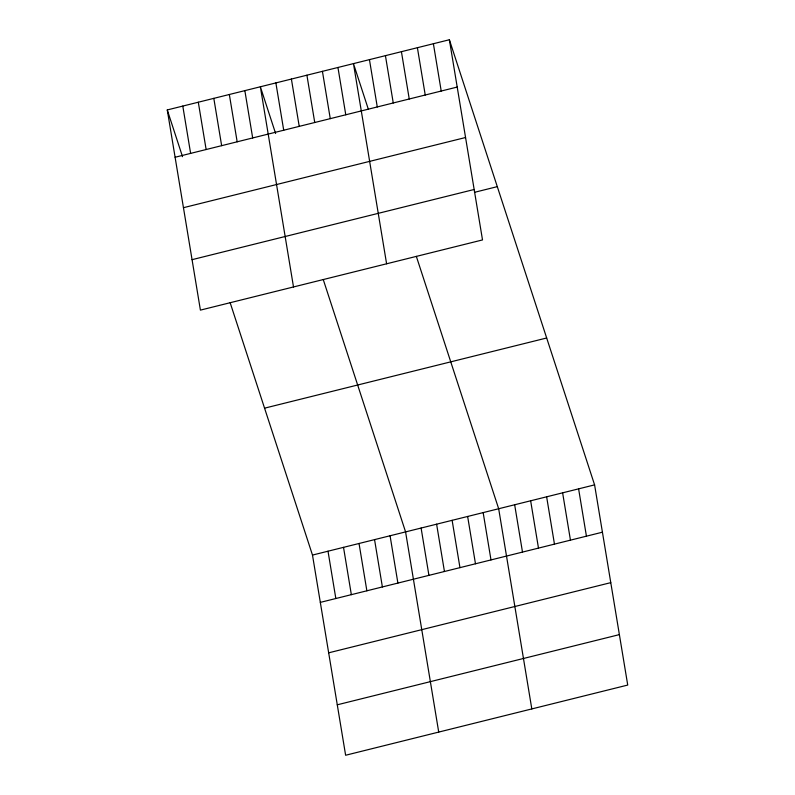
<?xml version="1.0" encoding="UTF-8"?>
<svg xmlns="http://www.w3.org/2000/svg" width="795" height="795" viewBox="0 0 795 795"><rect width="100%" height="100%" fill="white"/><g stroke="black" fill="none" stroke-linecap="round" stroke-linejoin="round"><path stroke-width="1.19" d="M449.374 39.75L482.515 239.931L200.41 310.12L167.268 109.939L449.374 39.75L594.59 484.88L627.732 685.061L345.626 755.25L312.485 555.069L230.153 302.686M175.109 157.251L457.204 87.062M183.456 207.694L465.552 137.515M192.062 259.667L474.158 189.488M474.456 192.33L497.292 186.646M264.566 408.173L546.662 337.994M312.485 555.069L594.59 484.88M320.325 602.381L602.421 532.203M328.673 652.824L610.769 582.646M337.279 704.807L619.375 634.619M368.343 109.243L353.457 63.61L386.599 263.791M416.341 256.368L498.674 508.75L531.815 708.931M275.617 133.51L260.363 86.774L293.504 286.955M323.247 279.532L405.579 531.905L438.721 732.086M167.268 109.939L182.522 156.675M578.601 488.855L586.432 536.178M562.621 492.84L570.452 540.153M546.632 496.815L554.463 544.128M530.643 500.79L538.483 548.103M514.663 504.765L522.494 552.088M433.384 43.725L441.215 91.037M417.395 47.7L425.236 95.022M483.161 512.606L490.992 559.919M401.415 51.685L409.246 98.997M467.639 516.462L475.48 563.784M385.426 55.66L393.257 102.972M452.126 520.327L459.957 567.64M369.446 59.635L377.277 106.947M436.614 524.183L444.445 571.506M421.102 528.049L428.932 575.361M337.945 67.476L345.775 114.788M322.422 71.331L330.263 118.644M390.067 535.77L397.897 583.083M306.91 75.197L314.741 122.51M374.554 539.626L382.385 586.939M291.397 79.053L299.228 126.365M359.032 543.482L366.873 590.804M275.875 82.909L283.716 130.231M343.519 547.348L351.35 594.66M328.007 551.203L335.838 598.526M244.85 90.63L252.681 137.952M229.338 94.496L237.168 141.808M213.815 98.351L221.646 145.664M198.303 102.217L206.134 149.53M182.79 106.073L190.621 153.385"/></g></svg>
